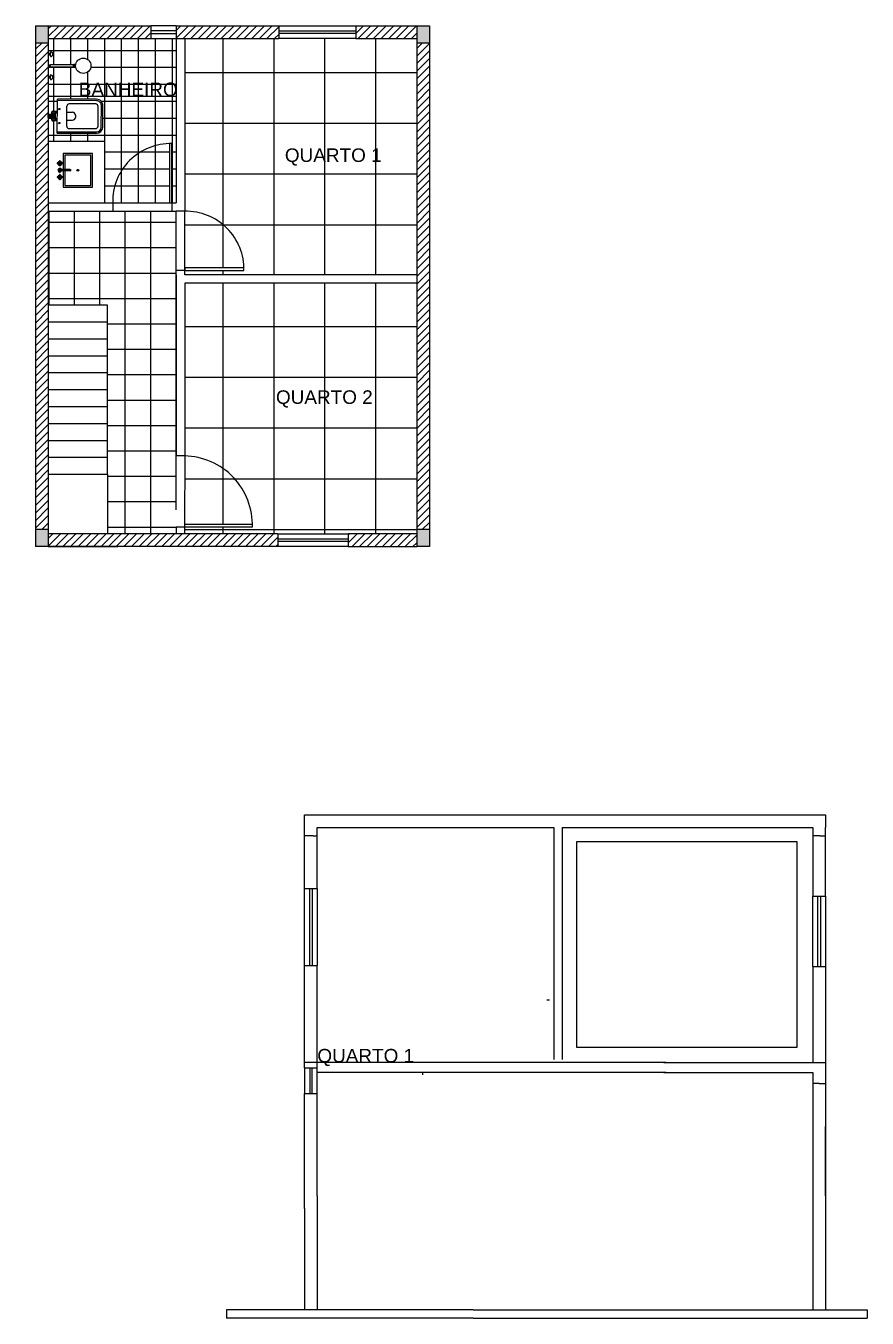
# Model space of a CAD drawing. Header units: millimetres. Extents: x 0 to 3396, y 982 to 2884.
# Drawn here: x 2099.21 to 2109.14, y 981.91 to 997.17 of the extents above; entities that cross this region are included whole.
import ezdxf

# ---------------------------------------------------------------- set-up
doc = ezdxf.new("R2010")
doc.units = ezdxf.units.MM
doc.linetypes.add('CONTINU', pattern=[0])
for name, color, linetype in [('0SGRENZE', 7, 'Continuous'), ('ABERTURA', 5, 'Continuous'), ('ESCADA', 1, 'Continuous'), ('HACHURA', 8, 'Continuous'), ('JANELA', 3, 'Continuous'), ('MOBILIA', 2, 'Continuous'), ('MOVEIS', 2, 'Continuous'), ('PAREDE', 7, 'Continuous'), ('PISO', 6, 'Continuous'), ('TEXTOS', 2, 'Continuous')]:
    doc.layers.add(name, color=color, linetype=linetype)
doc.styles.add('ARIAL', font='arial.ttf')

# ---------------------------------------------------------------- blocks, each defined once
blk = doc.blocks.new('yuu')
at = {"color": 2, "linetype": 'ByBlock'}
for p, q in [((-0.2380173621061203, 0.1935933066080224), (-0.2531193129759686, 0.1935933066080224)), ((-0.2380173621061203, 0.1935933066080224), (-0.242044549004504, 0.1935933066080224)), ((-0.2380173621061203, 0.2137292411010776), (-0.2078134603664239, 0.2137292411010776)), ((-0.2380173621061203, 0.20366127385455), (-0.2078134603664239, 0.20366127385455)), ((-0.2380173621061203, 0.1935933066080224), (-0.2078134603664239, 0.1935933066080224)), ((-0.2078134603664239, 0.1935933066080224), (-0.1927115094965757, 0.1935933066080224)), ((-0.2078134603664239, 0.1935933066080224), (-0.2037862734680402, 0.1935933066080224)), ((-0.08667261966252227, 0.2137292411010776), (-0.05646871792282582, 0.2137292411010776)), ((-0.08667261966252227, 0.20366127385455), (-0.05646871792282582, 0.20366127385455)), ((-0.08667261966252227, 0.1935933066080224), (-0.08667261966252227, -0.1084457107876915)), ((-0.08667261966252227, 0.1935933066080224), (-0.05646871792282582, 0.1935933066080224)), ((-0.05646871792282582, 0.1935933066080224), (-0.05646871792282582, -0.1084457107876915)), ((0.06399501738155777, 0.1935933066080224), (0.04889306651170955, 0.1935933066080224)), ((0.06399501738155777, 0.1935933066080224), (0.05996783048271936, 0.1935933066080224)), ((0.06399501738155777, 0.2137292411010776), (0.09419891912079947, 0.2137292411010776)), ((0.06399501738155777, 0.20366127385455), (0.09419891912079947, 0.20366127385455)), ((0.06399501738155777, 0.1935933066080224), (0.09419891912079947, 0.1935933066080224)), ((0.09419891912079947, 0.1935933066080224), (0.1093008699906477, 0.1935933066080224)), ((0.09419891912079947, 0.1935933066080224), (0.09822610601963788, 0.1935933066080224)), ((-0.08667261966252227, -0.1185136780342191), (-0.09674058690893617, -0.1185136780342191)), ((-0.08667261966252227, -0.1285816452807467), (-0.09674058690893617, -0.1285816452807467)), ((-0.08667261966252227, -0.1084457107876915), (-0.05646871792282582, -0.1084457107876915)), ((-0.08667261966252227, -0.1185136780342191), (-0.05646871792282582, -0.1185136780342191)), ((-0.08667261966252227, -0.1285816452807467), (-0.05646871792282582, -0.1285816452807467)), ((-0.08667261966252227, -0.1285816452807467), (-0.05646871792282582, -0.1285816452807467)), ((-0.05646871792282582, -0.1185136780342191), (-0.04640075067641192, -0.1185136780342191)), ((-0.05646871792282582, -0.1285816452807467), (-0.04640075067641192, -0.1285816452807467))]:
    blk.add_line(p, q, dxfattribs=at)
blk.add_circle((-0.07157066879267404, -0.2354192589435797), 0.1006796724652473, dxfattribs=at)
for centre in [(-0.2229154112362721, 0.1935933066080224), (0.07909696825095125, 0.1935933066080224)]:
    blk.add_arc(centre, 0.0302039017395753, 180, 0, dxfattribs=at)

msp = doc.modelspace()

# ---------------------------------------------------------------- hatches: boundary and pattern name
at = {"layer": 'HACHURA'}
h = msp.add_hatch(dxfattribs=at)
h.set_pattern_fill('ANSI31', color=256, scale=0.02)
h.set_pattern_definition([(45, (-32.10096218178842, -8.40814756211887), (-0.04490128060534576, 0.04490128060534577), [])])
h.paths.add_polyline_path([(2094.619080352711, 991.1688229473272), (2093.629080352711, 991.1688229473272), (2093.629080352711, 991.0188229473273), (2094.619080352711, 991.0188229473273)])
h.paths.add_polyline_path([(2096.259080352711, 991.1688229473274), (2095.449080352711, 991.1688229473272), (2095.449080352711, 991.0188229473273), (2096.259080352711, 991.0188229473273)])
h.paths.add_polyline_path([(2092.729080352711, 991.1688229473272), (2091.909080352711, 991.1688229473274), (2091.909080352711, 991.0188229473273), (2092.729080352711, 991.0188229473273)])
h.paths.add_polyline_path([(2096.409080352711, 996.9688229473273), (2096.259080352711, 996.9688229473273), (2096.259080352711, 991.2188229473273), (2096.409080352711, 991.2188229473273)])
h.paths.add_polyline_path([(2096.259080352711, 997.1688229473274), (2095.439080352711, 997.1688229473274), (2095.439080352711, 997.0188229473273), (2096.259080352711, 997.0188229473273)])
h.paths.add_polyline_path([(2094.609080352711, 997.1688229473274), (2093.529080352711, 997.1688229473274), (2093.529080352711, 997.0188229473273), (2094.609080352711, 997.0188229473273)])
h.paths.add_polyline_path([(2092.729080352711, 997.1688229473274), (2091.909080352711, 997.1688229473274), (2091.909080352711, 997.0188229473273), (2092.509080352711, 997.0188229473273), (2092.729080352711, 997.0188229473273)])
h.paths.add_polyline_path([(2091.909080352711, 996.1088229473272), (2091.909080352711, 996.5088229473273), (2091.909080352711, 996.9688229473273), (2091.759080352711, 996.9688229473273), (2091.759080352711, 991.2188229473273), (2091.909080352711, 991.2188229473273), (2091.909080352711, 994.4603229472704), (2091.909044695073, 994.4603229472704), (2091.909044695073, 995.5603229472705)])
h.paths.add_polyline_path([(2099.47318034277, 996.9688239325898), (2099.32318034277, 996.9688239325898), (2099.32318034277, 991.2188239325898), (2099.47318034277, 991.2188239325898)])
h.paths.add_polyline_path([(2100.68318034277, 997.1688239325898), (2099.47318034277, 997.1688239325898), (2099.47318034277, 997.0188239325897), (2100.68318034277, 997.01882393259)])
h.paths.add_polyline_path([(2102.19318034277, 997.1688239325898), (2101.09318034277, 997.1688239325898), (2100.98318034277, 997.1688239325898), (2100.98318034277, 997.0188239325897), (2102.193180342771, 997.0188239325897)])
h.paths.add_polyline_path([(2103.82318034277, 997.1688239325898), (2103.10318034277, 997.1688239325898), (2103.10318034277, 997.0188239325894), (2103.674759006344, 997.0188239325894), (2103.82318034277, 997.0188239325897)])
h.paths.add_polyline_path([(2103.973180342769, 996.9688239325898), (2103.82318034277, 996.9688239325898), (2103.82318034277, 991.2188239325898), (2103.973180342769, 991.2188239325898)])
h.paths.add_polyline_path([(2103.82318034277, 991.1688239325898), (2103.01318034277, 991.1688239325896), (2103.01318034277, 991.0188239325897), (2103.82318034277, 991.0188239325897)])
h.paths.add_polyline_path([(2102.18318034277, 991.1688239325896), (2099.47318034277, 991.1688239325889), (2099.47318034277, 991.0188239325897), (2102.18318034277, 991.0188239325897)])
at = {"layer": 'HACHURA', "transparency": 33554559}
h = msp.add_hatch(color=256, dxfattribs=at)
h.dxf.hatch_style = 1
h.paths.add_polyline_path([(2099.47318034277, 991.2188239325898), (2099.32318034277, 991.2188239325898), (2099.32318034277, 991.0188239325897), (2099.47318034277, 991.0188239325897)])
h.paths.add_polyline_path([(2103.973180342769, 991.2188239325898), (2103.82318034277, 991.2188239325898), (2103.82318034277, 991.0188239325897), (2103.973180342769, 991.0188239325897)])
h.paths.add_polyline_path([(2103.973180342769, 997.1688239325898), (2103.82318034277, 997.1688239325898), (2103.82318034277, 996.9688239325898), (2103.973180342769, 996.9688239325898)])
h.paths.add_polyline_path([(2099.47318034277, 997.1688239325898), (2099.32318034277, 997.1688239325898), (2099.32318034277, 996.9688239325898), (2099.47318034277, 996.9688239325898)])
h.paths.add_polyline_path([(2096.409080352711, 997.1688229473274), (2096.259080352711, 997.1688229473274), (2096.259080352711, 996.9688229473273), (2096.409080352711, 996.9688229473273)])
h.paths.add_polyline_path([(2091.909080352711, 997.1688229473274), (2091.759080352711, 997.1688229473274), (2091.759080352711, 996.9688229473273), (2091.909080352711, 996.9688229473273), (2091.909080352711, 997.0188229473273)])
h.paths.add_polyline_path([(2091.909080352711, 991.2188229473273), (2091.759080352711, 991.2188229473273), (2091.759080352711, 991.0188229473273), (2091.909080352711, 991.0188229473273)])
h.paths.add_polyline_path([(2096.409080352711, 991.2188229473273), (2096.259080352711, 991.2188229473273), (2096.259080352711, 991.0188229473273), (2096.409080352711, 991.0188229473273)])
at = {"layer": 'HACHURA', "transparency": 33554661}
h = msp.add_hatch(dxfattribs=at)
h.set_pattern_fill('_USER', color=6, scale=0.6, double=1, pattern_type=0)
h.set_pattern_definition([(0, (2096.139015022097, 991.2188229473273), (0, 0.6), []), (90, (2096.139015022097, 991.2188229473273), (-0.6, 3.673940397442059e-17), [])])
h.paths.add_polyline_path([(2096.259080352711, 993.9882316772135), (2091.909080352711, 993.9882316772134), (2091.909080352711, 993.8688229473279), (2092.609080352711, 993.8688229473277), (2092.609080352711, 991.8688229473272), (2092.609080352711, 991.1688229473272), (2092.729080352711, 991.1688229473272), (2092.729080352711, 992.0688229473272, -0.4241764030017138), (2093.629080352711, 991.1688229473272), (2094.619080352711, 991.1688229473272), (2095.449080352711, 991.1688229473274), (2096.259080352711, 991.1688229473274)])
h.paths.add_polyline_path([(2101.083180342626, 992.0888077032196), (2101.082368351221, 991.2788239325893), (2101.882695517678, 991.2788239325893, 0.4060490705893778)], flags=17)
h.paths.add_polyline_path([(2103.82318034277, 994.1288239325899), (2101.08318034277, 994.1288239325892), (2101.08318034277, 992.2645996293011), (2101.08318034277, 992.0888077032166, -0.4167939355261314), (2101.882368351221, 991.2488239325891), (2101.082368351221, 991.2488239325891), (2101.082368351221, 991.1688239325894), (2102.18318034277, 991.1688239325896), (2103.01318034277, 991.1688239325898), (2103.82318034277, 991.1688239325898)])
h.paths.add_polyline_path([(2103.82318034277, 997.0188239325897), (2103.10318034277, 997.0188239325895), (2102.19318034277, 997.0188239325897), (2101.08318034277, 997.0188239325897), (2101.08318034277, 994.9788239325884, -0.4270978910578481), (2101.783180342769, 994.2788239325888), (2101.08318034277, 994.2788239325888), (2101.083180342769, 994.2538239325888), (2101.083180342769, 994.2288239325889), (2103.82318034277, 994.2288239325898)])
h.paths.add_polyline_path([(2101.083180342788, 994.9788239325889), (2101.08318034277, 994.3088239325888), (2101.783180342769, 994.3088239325888, 0.4142135623651949)], flags=17)
h = msp.add_hatch(dxfattribs=at)
h.set_pattern_fill('_USER', color=6, scale=0.2, double=1, pattern_type=0)
h.set_pattern_definition([(0, (2100.139185937853, 995.0788239127093), (0, 0.2), []), (90, (2100.139185937853, 995.0788239127093), (-0.2, 1.224646799147353e-17), [])])
h.paths.add_polyline_path([(2100.93318034277, 995.7788239325879), (2100.93318034277, 995.0788239325881), (2100.98318034277, 995.0788239325879), (2100.98318034277, 996.3385660203597), (2099.482241679852, 996.3385660203596), (2099.47318034277, 996.3385660203595), (2099.47318034277, 995.8019296918995), (2099.482241679852, 995.8019296918995), (2100.139185937853, 995.8019296918995), (2100.139185937853, 995.0788239325881), (2100.23318034277, 995.0788239325881, -0.4270978910576643)])
h.paths.add_polyline_path([(2100.043322376379, 995.8996698721978), (2099.579879136591, 995.9006475214434), (2099.580185810433, 996.0460226851638), (2099.525496566255, 996.0460319407135, -0.3905477733968253), (2099.514649987453, 996.0560289790046), (2099.514649987453, 996.0857103828364), (2099.482241679852, 996.0857103828364), (2099.482241679852, 996.1227325820087), (2099.514649987453, 996.1227325820087), (2099.514649987453, 996.1499394894247, -0.4382821203618669), (2099.525496566255, 996.1617078020271), (2099.580429871639, 996.1617170575769), (2099.580727217864, 996.302670572826), (2100.044170457652, 996.3016929235806, -0.4142135623732238), (2100.116604827256, 996.2289523024065), (2100.116062997553, 995.9721042418008, -0.414213562372519)], flags=16)
h.paths.add_polyline_path([(2100.032272858462, 995.9555299649252), (2099.719588262942, 995.9561895836932, -0.4142135623730593), (2099.691728890018, 995.9841667456834), (2099.692223604094, 996.2186801923234, -0.4142135623724577), (2099.720200766084, 996.2465395652475), (2100.032885361603, 996.2458799464794, -0.4142135623730587), (2100.060744734528, 996.2179027844892), (2100.060250020452, 995.9833893378493, -0.4142135623730221)], flags=0)
h.paths.add_polyline_path([(2099.594091498175, 996.0206489558826, -1), (2099.610842495921, 996.0206489558826, -1)], flags=0)
h.paths.add_polyline_path([(2099.548868617267, 996.0700849174161, -0.1818377784724801), (2099.547030528403, 996.0740172148307), (2099.547030528403, 996.1327677426971, -0.2221797527331562), (2099.548868617267, 996.1376548253246, -0.1894532062831809), (2099.557696623985, 996.1382826909834), (2099.557696623985, 996.0694570517574, -0.1894532062885333)], flags=0)
h.paths.add_polyline_path([(2099.594492629476, 996.1866535235877), (2099.61114167507, 996.1866184018608, 0.8953052987884091)], flags=0)
h.paths.add_polyline_path([(2100.90318034277, 995.7788239325879, 0.414213562372906), (2100.23318034277, 995.0788239325876), (2100.90318034277, 995.0788239325879)])
h.paths.add_polyline_path([(2100.98318034277, 997.01882393259), (2100.68318034277, 997.01882393259), (2099.47318034277, 997.0188239325897), (2099.47318034277, 996.3385660203595), (2099.482241679852, 996.3385660203596), (2100.98318034277, 996.3385660203597)])
h.paths.add_polyline_path([(2099.97708703511, 996.6976161584943, -1), (2099.795863624673, 996.6976161584943), (2099.790321477595, 996.6840244027114), (2099.795863624673, 996.6976161584943, -1)], flags=16)
h.paths.add_polyline_path([(2099.772199136551, 996.7112079142771), (2099.772199136551, 996.6840244027114), (2099.500364020895, 996.6840244027114), (2099.500364020895, 996.7112079142771)], flags=16)
h.paths.add_polyline_path([(2099.500364020895, 996.806033520268), (2099.500364020895, 996.819625276051), (2099.500364020895, 996.8468087876164), (2099.500364020895, 996.8504332558254), (2099.500364020895, 996.8604005433991, -1)], flags=16)
h.paths.add_polyline_path([(2099.500364020895, 996.5342223787295), (2099.500364020895, 996.5478141345122), (2099.500364020895, 996.5749976460779), (2099.500364020895, 996.5786221142864), (2099.500364020895, 996.5885894018606, -1)], flags=16)
h.paths.add_polyline_path([(2099.792172667036, 996.2944459657895), (2101.042431875767, 996.2944459657895), (2101.042431875767, 996.5427952154482), (2099.792172667036, 996.5427952154482)], flags=9)
h = msp.add_hatch(dxfattribs=at)
h.set_pattern_fill('_USER', color=6, scale=0.3, double=1, pattern_type=0)
h.set_pattern_definition([(0, (2100.982368351221, 991.2488239325893), (0, 0.3), []), (90, (2100.982368351221, 991.2488239325893), (-0.3, 1.83697019872103e-17), [])])
h.paths.add_polyline_path([(2100.983180342766, 994.9788239325889), (2100.93318034277, 994.9788239325886), (2100.23318034277, 994.9788239325886), (2099.47318034277, 994.9788239325884), (2099.47318034277, 993.8688239325903), (2100.17318034277, 993.8688239325901), (2100.17318034277, 991.8688239325896), (2100.17318034277, 991.1688239325891), (2100.982368351221, 991.1688239325892), (2100.982368351221, 991.2488239325893), (2100.98318034277, 992.0888078469903), (2100.98318034277, 994.2288239325889), (2100.98318034277, 994.2788239325888)])

# ---------------------------------------------------------------- linework, layer by layer
for p, q in [((2100.98318034277, 997.0188239325897), (2100.98318034277, 995.0788239325879)), ((2101.08318034277, 997.0188239325897), (2101.08318034277, 994.9788239325889)), ((2099.47318034277, 995.0788239325883), (2100.23318034277, 995.0788239325881)), ((2100.23318034277, 995.0788239325879), (2100.23318034277, 994.9788239325889)), ((2100.93318034277, 995.0788239325881), (2100.98318034277, 995.0788239325879)), ((2100.93318034277, 995.0788239325879), (2100.93318034277, 994.9788239325889)), ((2099.47318034277, 994.9788239325884), (2100.23318034277, 994.9788239325886)), ((2100.93318034277, 994.9788239325886), (2100.98318034277, 994.9788239325889)), ((2101.083180342769, 994.9788239325889), (2100.98318034277, 994.9788239325889)), ((2100.98318034277, 994.2288239325889), (2100.98318034277, 994.2788239325888)), ((2101.083180342769, 994.2788239325888), (2100.98318034277, 994.2788239325888)), ((2101.083180342769, 994.3088239325888), (2101.083180342769, 994.2788239325888)), ((2101.083180342769, 994.2288239325889), (2101.083180342769, 994.2788239325888)), ((2100.98318034277, 994.2288239325889), (2100.98318034277, 992.0888078469903)), ((2103.823180342769, 994.2288239325898), (2101.08318034277, 994.2288239325889)), ((2103.823180342769, 994.1288239325899), (2101.08318034277, 994.1288239325892)), ((2101.083180342769, 994.128823932589), (2101.08318034277, 992.0888078469903)), ((2101.08318034277, 992.0888078469903), (2100.98318034277, 992.0888078469903)), ((2099.47318034277, 991.2188239325898), (2099.32318034277, 991.2188239325898)), ((2100.982368351221, 991.2488239325893), (2100.982368351221, 991.1688239325894)), ((2101.082368351221, 991.2488239325891), (2100.982368351221, 991.2488239325893)), ((2101.082368351221, 991.2488239325891), (2101.082368351221, 991.1688239325894)), ((2099.47318034277, 991.0188239325897), (2100.29318034277, 991.0188239325897)), ((2105.438914816832, 987.7003605614202), (2105.438914816833, 984.9603605614209)), ((2105.538914816832, 987.7003605614202), (2105.538914816833, 984.9603605614209)), ((2108.648914816833, 983.3503605614212), (2108.648914816833, 984.1703605614214))]:
    msp.add_line(p, q)
at = {"color": 2, "linetype": 'CONTINU'}
for p, q in [((2099.602898726358, 995.5495053475659), (2099.579246680242, 995.5495053475659)), ((2099.579246680242, 995.5495053475659), (2099.579246680242, 995.5397183189708)), ((2099.639600176732, 995.5446118208234), (2099.579246680242, 995.5446118208234)), ((2099.602898726358, 995.5397182940811), (2099.579246680242, 995.5397182940811)), ((2099.615948129255, 995.5495053475659), (2099.602898721303, 995.5397183189708)), ((2099.602899021535, 995.5495033066052), (2099.609423391152, 995.5446100038707)), ((2099.604529901842, 995.5747885690682), (2099.604529901842, 995.5511365231466)), ((2099.614316947451, 995.5747885690682), (2099.604529898536, 995.5747885690682)), ((2099.604529908356, 995.5511365231466), (2099.609423433543, 995.5446118208234)), ((2099.604529901842, 995.5380871185002), (2099.604529901842, 995.5144350725786)), ((2099.614316955229, 995.5144350725786), (2099.604529910009, 995.5144350725786)), ((2099.609423426931, 995.5747885690682), (2099.609423428487, 995.5144350725786)), ((2099.614316955229, 995.5747885690682), (2099.614316955229, 995.5511365231466)), ((2099.614316955229, 995.5380871185002), (2099.614316955229, 995.5144350725786)), ((2099.639600176732, 995.5495053475659), (2099.61594813081, 995.5495053475659)), ((2099.639600176732, 995.5397182940811), (2099.61594813081, 995.5397182940811)), ((2099.639600176732, 995.5495053475659), (2099.639600176732, 995.5397183189708)), ((2099.602898726358, 995.3863877957084), (2099.579246680242, 995.3863877957084)), ((2099.579246680242, 995.3863877832634), (2099.579246680242, 995.3766007360011)), ((2099.639600176732, 995.381494268966), (2099.579246680242, 995.381494268966)), ((2099.602898726358, 995.3766007360011), (2099.579246680242, 995.3766007360011)), ((2099.602898282621, 995.386389892671), (2099.615951116026, 995.3765993172846)), ((2099.615948129255, 995.3863878019308), (2099.602898721303, 995.376600748446)), ((2099.609422986694, 995.3814944058597), (2099.604529202109, 995.374969386192)), ((2099.604529901842, 995.4116710234332), (2099.604529901842, 995.3880189712892)), ((2099.614316947451, 995.4116710234332), (2099.604529898536, 995.4116710234332)), ((2099.604529903494, 995.3880189712892), (2099.609423430043, 995.3814942751884)), ((2099.604529901842, 995.3749695604204), (2099.604529901842, 995.3513175269436)), ((2099.614316955229, 995.3513175269436), (2099.604529910009, 995.3513175269436)), ((2099.721624389769, 995.4714569088522), (2099.608875684698, 995.4714569088522)), ((2099.721624405325, 995.4546506929904), (2099.608875673226, 995.4546506929904)), ((2099.609423426931, 995.4116710234332), (2099.609423428487, 995.3513175269436)), ((2099.614316955229, 995.4116710234332), (2099.614316955229, 995.3880189712892)), ((2099.614316955229, 995.3749695604204), (2099.614316955229, 995.3513175269436)), ((2099.639600176732, 995.3863877957084), (2099.61594813081, 995.3863877957084)), ((2099.639600176732, 995.3766007360011), (2099.61594813081, 995.3766007360011)), ((2099.639600176732, 995.3863877957084), (2099.639600176732, 995.3766007360011)), ((2099.733014073386, 995.4714747921478), (2099.721766189866, 995.4714747797028)), ((2099.733014073386, 995.4546328345847), (2099.721766189866, 995.4546328345847))]:
    msp.add_line(p, q, dxfattribs=at)
for points in [[(2099.609423428487, 995.5446118208234), (2099.609000024432, 995.5440467733986), (2099.60857706217, 995.5434834433674), (2099.608156890867, 995.542923423675), (2099.608024181756, 995.5427462583341), (2099.607891904716, 995.5425697152372), (2099.607759972049, 995.5423938441639), (2099.607495742896, 995.5420427491514), (2099.607234115308, 995.5416950889263), (2099.606976665213, 995.541351037717), (2099.606938339157, 995.5412995159053), (2099.606900138619, 995.5412480936526), (2099.60686205553, 995.5411966962897), (2099.606573223332, 995.540804782064), (2099.606289806553, 995.5404234708778), (2099.606010518291, 995.5400612999202), (2099.605994704031, 995.5400414129988), (2099.605978919156, 995.5400215758568), (2099.60596318321, 995.5400017387147), (2099.605718652039, 995.5396817807971), (2099.605489962851, 995.5393702356197), (2099.605275269142, 995.5390808174427), (2099.605245009217, 995.539041217828), (2099.60521506897, 995.5390022404573), (2099.605185510479, 995.5389637359923), (2099.605017308515, 995.5387405494774), (2099.604868267976, 995.538539166396), (2099.604741470184, 995.5383693186458), (2099.604626775721, 995.5382218219037), (2099.604553730097, 995.5381282861701), (2099.604529901842, 995.5380871185002)], [(2099.609423428487, 995.5446118208234), (2099.609846832931, 995.5451768682483), (2099.610269795193, 995.5457402231692), (2099.610689966301, 995.5463002428618), (2099.610822675412, 995.5464773833129), (2099.610954952453, 995.5466539512995), (2099.611086885314, 995.5468297974829), (2099.611351114272, 995.5471809422751), (2099.611612740305, 995.5475286025002), (2099.611870191858, 995.5478726288197), (2099.611908518206, 995.5479241257416), (2099.611946720105, 995.5479755728841), (2099.611984801444, 995.5480269453572), (2099.612273633933, 995.5484189093625), (2099.612557049011, 995.5488002703281), (2099.61283633861, 995.5491623666164), (2099.612852152944, 995.549182253538), (2099.612867937721, 995.54920209068), (2099.612883675829, 995.5492219029321), (2099.613128206873, 995.549541736401), (2099.613356894025, 995.5498533313579), (2099.613571587686, 995.5501428242043), (2099.61360184975, 995.550182423819), (2099.613631789803, 995.5502214260794), (2099.613661346398, 995.5502599305445), (2099.613829552201, 995.5504831170592), (2099.613978590553, 995.5506845001406), (2099.61410538679, 995.5508543478909), (2099.614220082712, 995.5510018446331), (2099.614293128725, 995.5510954052563), (2099.614316955229, 995.5511365231466)], [(2099.609423428487, 995.5446118208234), (2099.609988493801, 995.5441884210462), (2099.610551828499, 995.5437654443949), (2099.611111837302, 995.5433452802869), (2099.611288997588, 995.5432125929544), (2099.61146555274, 995.5430803038581), (2099.611641398535, 995.5429483881084), (2099.611992525049, 995.5426841334828), (2099.612340189163, 995.5424225171722), (2099.612684225594, 995.5421650574523), (2099.612735731072, 995.5421267521053), (2099.612787170436, 995.5420885463174), (2099.612838555354, 995.5420504649783), (2099.613230503026, 995.5417616441556), (2099.613611827434, 995.5414782244117), (2099.613973971169, 995.5411989114788), (2099.613993858868, 995.5411831064786), (2099.614013693676, 995.541167326368), (2099.614033510596, 995.5411515960371), (2099.614353369732, 995.5409070292151), (2099.614664948355, 995.5406783171726), (2099.614954436534, 995.5404636678469), (2099.614994041594, 995.5404334018938), (2099.615033026743, 995.5404034843973), (2099.615071533541, 995.5403739153576), (2099.615294690499, 995.540205685442), (2099.615496076692, 995.5400566704242), (2099.615665946998, 995.5399298819658), (2099.615813446074, 995.539815165043), (2099.615906982585, 995.5397420886956), (2099.61594813081, 995.5397183189708)], [(2099.614316955229, 995.5380871185002), (2099.614293128725, 995.5381282861701), (2099.614220082712, 995.5382218219037), (2099.61410538679, 995.5383693186458), (2099.613978588998, 995.538539166396), (2099.613829548312, 995.5387405494774), (2099.613661346398, 995.5389637359923), (2099.613631789803, 995.5390022404573), (2099.61360184975, 995.539041217828), (2099.61357159002, 995.5390808174427), (2099.613356895581, 995.5393702605095), (2099.613128206873, 995.5396818056869), (2099.612883675829, 995.5400017387147), (2099.612867937721, 995.5400215758568), (2099.612852152944, 995.5400414129988), (2099.61283633861, 995.5400612999202), (2099.612557037344, 995.5404232717598), (2099.612273622266, 995.5408046576152), (2099.611984798333, 995.5411966962897), (2099.611946716993, 995.5412480936526), (2099.611908516261, 995.5412995407951), (2099.611870191858, 995.541351037717), (2099.611612738749, 995.5416950391468), (2099.611351111161, 995.5420427242617), (2099.611086880258, 995.5423938690537), (2099.610954947397, 995.5425697152372), (2099.610822673857, 995.5427462583341), (2099.610689966301, 995.542923423675), (2099.610269793248, 995.5434834433674), (2099.609846829431, 995.5440467733986), (2099.609423428487, 995.5446118208234)], [(2099.609423428487, 995.381494268966), (2099.609846832931, 995.3820593412805), (2099.610269795193, 995.3826226713117), (2099.610689966301, 995.3831826785594), (2099.610822675412, 995.3833598376779), (2099.610954952453, 995.3835363932195), (2099.611086885314, 995.383712239403), (2099.611351114272, 995.3840633530829), (2099.611612740305, 995.384411013308), (2099.611870191858, 995.3847550582949), (2099.611908518206, 995.3848065676617), (2099.611946720105, 995.3848580085817), (2099.611984801444, 995.3849093934997), (2099.612273633933, 995.3853012766132), (2099.612557049011, 995.3856825877994), (2099.61283633861, 995.3860448085364), (2099.612852152944, 995.386064695458), (2099.612867937721, 995.3860845326), (2099.612883675829, 995.3861043510747), (2099.613128206873, 995.3864241845434), (2099.613356894025, 995.3867357732779), (2099.613571587686, 995.3870252785692), (2099.61360184975, 995.3870648844063), (2099.613631789803, 995.387103861777), (2099.613661346398, 995.3871423724645), (2099.613829552201, 995.387365540312), (2099.613978590553, 995.3875669296158), (2099.61410538679, 995.387736789811), (2099.614220082712, 995.3878842554409), (2099.614293128725, 995.387977784952), (2099.614316955229, 995.3880189712892)], [(2099.614316955229, 995.3749695604204), (2099.614293128725, 995.3750106907555), (2099.614220082712, 995.375104226489), (2099.61410538679, 995.3752517418985), (2099.613978588998, 995.3754216332059), (2099.613829548312, 995.3756230349546), (2099.613661346398, 995.3758461654675), (2099.613631789803, 995.37588466371), (2099.61360184975, 995.3759236410807), (2099.61357159002, 995.3759632593627), (2099.613356895581, 995.376252820656), (2099.613128206873, 995.3765644218353), (2099.612883675829, 995.3768841868573), (2099.612867937721, 995.376903992887), (2099.612852152944, 995.376923830029), (2099.61283633861, 995.3769437169506), (2099.612557037344, 995.3773059750223), (2099.612273622266, 995.3776872613188), (2099.611984798333, 995.3780791444323), (2099.611946716993, 995.3781305231278), (2099.611908516261, 995.3781819640478), (2099.611870191858, 995.3782334734146), (2099.611612738749, 995.3785775308463), (2099.611351111161, 995.3789251786266), (2099.611086880258, 995.3792762923065), (2099.610954947397, 995.3794521447123), (2099.610822673857, 995.3796286940317), (2099.610689966301, 995.3798058531502), (2099.610269793248, 995.3803658603978), (2099.609846829431, 995.3809291842065), (2099.609423428487, 995.381494268966)], [(2099.735193582915, 995.463053825811), (2099.734993207869, 995.4595268342325), (2099.734459266427, 995.4567503188215), (2099.733709673846, 995.4550732340708), (2099.7328722764, 995.4546506805455), (2099.732070813551, 995.4554623233083), (2099.731413437546, 995.4573383270538), (2099.730983771771, 995.4599914887939), (2099.730834551412, 995.4630538133662), (2099.730983771771, 995.4661161379385), (2099.731413437546, 995.4687692996786), (2099.732070813551, 995.470645315869), (2099.7328722764, 995.4714569461869), (2099.733709673846, 995.4710344051065), (2099.734459266427, 995.4693573203557), (2099.734993207869, 995.4665808049447), (2099.735193582915, 995.463053825811)], [(2099.734771402736, 995.4630537884764), (2099.734562751844, 995.466262751094), (2099.734019924756, 995.4686213673656), (2099.733288227916, 995.4697604474202), (2099.732520951157, 995.4695707749728), (2099.731858709204, 995.4681698919344), (2099.731413393989, 995.4658561643523), (2099.731256731591, 995.4630537884764), (2099.731413393989, 995.4602514250454), (2099.731858709204, 995.4579376974633), (2099.732520951157, 995.4565368019801), (2099.733288227916, 995.4563471419775), (2099.734019924756, 995.4574862095873), (2099.734562751844, 995.4598448258588), (2099.734771402736, 995.4630537884764)]]:
    msp.add_lwpolyline(points, dxfattribs=at)
for centre, radius, start, end in [((2099.609423545935, 995.5446125675164), 0.02430453108777271, 101.6156158447238, 168.3862838745137), ((2099.609423545935, 995.5446125675164), 0.02430453108777271, 191.6172790527305, 258.3843412399386), ((2099.609423545935, 995.4630538009213), 0.02202086878518452, 22.43262481689644, 337.5673675537135), ((2099.609423545935, 995.5446125675164), 0.01390578676017517, 110.6032257080176, 159.39938354492), ((2099.609423545935, 995.5446125675164), 0.01390578831578543, 200.6065521240185, 249.3956375122187), ((2099.609423545935, 995.5446125675164), 0.01003174320016583, 119.1970367431713, 150.8087463378891), ((2099.609423545935, 995.5446125675164), 0.01003174475577609, 209.2011260986409, 240.8029670715462), ((2099.602899430855, 995.5511358262332), 0.001630470889353211, 269.9756458234137, 0.02494049072351215), ((2099.602899448939, 995.5380878651932), 0.00163044318004551, 359.9746246337928, 90.02568054200334), ((2099.609423545935, 995.5446125675164), 0.01390578831578543, 20.60063171386959, 69.39784240721643), ((2099.609423545935, 995.5446125675164), 0.02430452797655219, 11.6137237548861, 78.38499450683969), ((2099.609423545935, 995.5446125675164), 0.01390578676017517, 290.6033401489407, 339.3934402465846), ((2099.609423545935, 995.5446125675164), 0.02430453108777271, 281.6150684356627, 348.3827438354482), ((2099.609423545935, 995.5446125675164), 0.01003174475577609, 29.19142913819539, 60.80439758300564), ((2099.615947408229, 995.5511358013435), 0.00163044318004551, 179.9745559692399, 270.0238037984749), ((2099.615947421452, 995.5380878403034), 0.001630466028071159, 89.97378540040538, 180.025215148928), ((2099.609423545935, 995.5446125675164), 0.01003174086675045, 299.1956558227504, 330.7988319397101), ((2099.609423545935, 995.3814950218813), 0.02430453419899322, 101.6156616210887, 168.3863601684579), ((2099.609423545935, 995.3814950218813), 0.02430453108777271, 191.6173477172803, 258.3844051360986), ((2099.609423545935, 995.3814950218813), 0.01390578831578543, 110.6043853759714, 159.4000778198231), ((2099.609423545935, 995.3814950218813), 0.01390578364895466, 200.6072540283304, 249.3967895507711), ((2099.609423545935, 995.4630538009213), 0.008808348291878938, 72.55238342284942, 287.4476127624482), ((2099.609423545935, 995.3814950218813), 0.01003174631138635, 119.1970520019699, 150.808761596684), ((2099.609423545935, 995.3814950218813), 0.01003174475577609, 209.2011260986409, 240.8029632568287), ((2099.609423541269, 995.4630538133662), 0.008420953891783649, 93.73030090331476, 266.2696137428318), ((2099.602899430855, 995.3880182619308), 0.001630470889353211, 269.975386580447, 0.02494049072351215), ((2099.602899448939, 995.3749702946684), 0.00163044318004551, 359.9739685058592, 90.02543640135593), ((2099.609423545935, 995.3814950218813), 0.01390578676017517, 290.6021747589097, 339.3927230834997), ((2099.609423545935, 995.3814950218813), 0.02430453575460348, 11.61363983154208, 78.38491821288335), ((2099.609423545935, 995.3814950218813), 0.01390578364895466, 20.59993743896328, 69.39668273926286), ((2099.609423545935, 995.3814950218813), 0.02430453108777271, 281.6150169372461, 348.3826446533212), ((2099.609423545935, 995.3814950218813), 0.01003174631138635, 29.19142913819539, 60.80438232421307), ((2099.615947408229, 995.3880182432636), 0.00163044318004551, 179.9743423461897, 270.0249334163843), ((2099.615947421452, 995.3749702822234), 0.001630466028071159, 89.9749298095752, 180.0256576538103), ((2099.609423545935, 995.3814950218813), 0.01003174631138635, 299.1956081390267, 330.7986831665073)]:
    msp.add_arc(centre, radius, start, end, dxfattribs=at)
at = {"layer": '0SGRENZE'}
for p, q in [((2101.08318034277, 994.1288239325892), (2101.08318034277, 992.2645996293011)), ((2101.922081279249, 994.1288239325892), (2101.08318034277, 994.1288239325892)), ((2105.538914816833, 985.7992614979), (2105.538914816833, 984.9603605614209))]:
    msp.add_line(p, q, dxfattribs=at)
at = {"layer": 'ABERTURA'}
for p, q in [((2100.93318034277, 995.7788239325879), (2100.90318034277, 995.7788239325879)), ((2100.90318034277, 995.7788239325879), (2100.90318034277, 995.0788239325879)), ((2100.93318034277, 995.0788239325879), (2100.93318034277, 995.7788239325879)), ((2100.90318034277, 995.0788239325879), (2100.93318034277, 995.0788239325879)), ((2101.783180342769, 994.3088239325888), (2101.083180342769, 994.3088239325888)), ((2101.083180342769, 994.2788239325888), (2101.783180342769, 994.2788239325888)), ((2101.783180342769, 994.2788239325888), (2101.783180342769, 994.3088239325888)), ((2101.88236835122, 991.2788239325893), (2101.082368351221, 991.2788239325893)), ((2101.082368351221, 991.2788239325893), (2101.082368351221, 991.2488239325891)), ((2101.88236835122, 991.2488239325891), (2101.082368351221, 991.2488239325891)), ((2105.388914816834, 985.6603605614202), (2105.358914816833, 985.6603605614202)), ((2103.888914816835, 984.8103605614212), (2103.888914816835, 984.780360561421))]:
    msp.add_line(p, q, dxfattribs=at)
for centre, radius, start, end in [((2100.91818034277, 995.0938239325875), 0.68516421389368, 88.74554837732407, 181.254451622637), ((2101.098180342769, 994.2938239325889), 0.6851642138927757, 358.745548377311, 91.25445162264988), ((2101.066463014435, 991.2727236118407), 0.8162552990722554, 358.322159149243, 88.88347879617258)]:
    msp.add_arc(centre, radius, start, end, dxfattribs=at)
at = {"layer": 'ESCADA'}
for p, q in [((2100.17318034277, 993.8688239325901), (2099.47318034277, 993.8688239325903)), ((2100.17318034277, 991.8688239325896), (2100.17318034277, 993.8688239325901)), ((2100.17318034277, 993.66882393259), (2099.47318034277, 993.6688239325903)), ((2100.17318034277, 993.46882393259), (2099.47318034277, 993.4688239325902)), ((2100.17318034277, 993.26882393259), (2099.47318034277, 993.2688239325902)), ((2100.17318034277, 993.0688239325899), (2099.47318034277, 993.0688239325901)), ((2100.17318034277, 992.8688239325899), (2099.47318034277, 992.8688239325901)), ((2100.17318034277, 992.6688239325898), (2099.47318034277, 992.66882393259)), ((2100.17318034277, 992.4688239325898), (2099.47318034277, 992.46882393259)), ((2100.17318034277, 992.2688239325897), (2099.47318034277, 992.26882393259)), ((2100.17318034277, 992.0688239325897), (2099.47318034277, 992.0688239325899)), ((2100.17318034277, 991.8688239325896), (2099.47318034277, 991.8688239325899)), ((2100.17318034277, 991.8688239325896), (2100.17318034277, 991.1688239325898))]:
    msp.add_line(p, q, dxfattribs=at)
at = {"layer": 'JANELA'}
for p, q in [((2100.98318034277, 997.1688239325898), (2100.68318034277, 997.1688239325898)), ((2102.19318034277, 997.1688239325898), (2103.10318034277, 997.1688239325898)), ((2100.98318034277, 997.1088239325899), (2100.68318034277, 997.1088239325899)), ((2100.68318034277, 997.0788239325899), (2100.98318034277, 997.0788239325899)), ((2100.68318034277, 997.01882393259), (2100.98318034277, 997.01882393259)), ((2102.193180342771, 997.1088239325899), (2103.10318034277, 997.1088239325899)), ((2103.10318034277, 997.0788239325897), (2102.193180342771, 997.0788239325897)), ((2103.10318034277, 997.0188239325895), (2102.19318034277, 997.0188239325897)), ((2102.18318034277, 991.1688239325898), (2103.01318034277, 991.1688239325898)), ((2102.18318034277, 991.1088239325899), (2103.01318034277, 991.1088239325899)), ((2103.01318034277, 991.0788239325897), (2102.18318034277, 991.0788239325897)), ((2103.01318034277, 991.0188239325897), (2102.18318034277, 991.0188239325897)), ((2102.498914816832, 986.070360561421), (2102.498914816832, 986.9803605614213)), ((2102.558914816832, 986.0703605614219), (2102.558914816832, 986.9803605614213)), ((2102.588914816833, 986.9803605614213), (2102.588914816833, 986.0703605614219)), ((2102.648914816833, 986.9803605614209), (2102.648914816833, 986.070360561421)), ((2108.498914816832, 986.0603605614212), (2108.498914816832, 986.8903605614212)), ((2108.558914816832, 986.0603605614212), (2108.558914816832, 986.8903605614212)), ((2108.588914816833, 986.8903605614212), (2108.588914816833, 986.0603605614212)), ((2108.648914816833, 986.8903605614212), (2108.648914816833, 986.0603605614212)), ((2102.498914816832, 984.860360561421), (2102.498914816832, 984.5603605614217)), ((2102.558914816832, 984.860360561421), (2102.558914816832, 984.5603605614217)), ((2102.588914816833, 984.5603605614212), (2102.588914816833, 984.860360561421)), ((2102.648914816833, 984.5603605614212), (2102.648914816833, 984.860360561421))]:
    msp.add_line(p, q, dxfattribs=at)
at = {"layer": 'MOBILIA'}
for p, q in [((2099.482241679852, 996.3385660203596), (2099.47318034277, 996.3385660203595)), ((2099.482241679852, 996.3385660203596), (2100.992241679851, 996.3385660203597)), ((2099.482241679852, 995.8019296918995), (2099.47318034277, 995.8019296918995)), ((2100.139185937853, 995.8019296918995), (2099.482241679852, 995.8019296918995)), ((2100.139185937853, 995.0788239127093), (2100.139185937853, 995.8019296918995))]:
    msp.add_line(p, q, dxfattribs=at)
at = {"layer": 'MOBILIA', "linetype": 'Continuous', "elevation": -0.01269999999999527}
msp.add_lwpolyline([(2099.649082853042, 995.4546506929903), (2099.649082853042, 995.2640538196385), (2099.996282853042, 995.2640538196385), (2099.996282853042, 995.6620538196386), (2099.649082853041, 995.6620538196386), (2099.649082853042, 995.4714569088521)], dxfattribs=at)
at = {"layer": 'MOBILIA', "linetype": 'Continuous'}
for points in [[(2099.649082853042, 995.4054493491855), (2099.649082853042, 995.2640538196385), (2099.996282853042, 995.2640538196385), (2099.996282853042, 995.6620538196386), (2099.649082853041, 995.6620538196386), (2099.649082853042, 995.4714569088521)], [(2099.669082853042, 995.4546506929904), (2099.669082853042, 995.2840538196385), (2099.976282853042, 995.2840538196385), (2099.976282853042, 995.6420538196386), (2099.669082853042, 995.6420538196386), (2099.669082853042, 995.4714569088522)]]:
    msp.add_lwpolyline(points, dxfattribs=at)
msp.add_circle((2099.822682853041, 995.4630538196386), 0.01079206466746846, dxfattribs=at)
at = {"layer": 'MOVEIS'}
for p, q in [((2099.579879136591, 995.9006475214434), (2099.580727217864, 996.302670572826)), ((2100.044135120932, 996.2849419631062), (2099.580691881144, 996.2859196123518)), ((2100.044170457652, 996.3016929235806), (2099.580727217864, 996.302670572826)), ((2100.032885361604, 996.2458799464795), (2099.720200766084, 996.2465395652474)), ((2099.473180342771, 996.085710402715), (2099.473180342771, 996.1227326018873)), ((2099.482241679852, 996.0857103828364), (2099.482241679852, 996.1227325820087)), ((2099.547030528403, 996.1227325820087), (2099.482241679852, 996.1227325820087)), ((2099.547030528403, 996.1181048071121), (2099.482241679852, 996.1181048071121)), ((2099.547030528403, 996.1134770322155), (2099.482241679852, 996.1134770322155)), ((2099.547030528403, 996.1042214824225), (2099.482241679852, 996.1042214824225)), ((2099.547030528403, 996.0949659326295), (2099.482241679852, 996.0949659326295)), ((2099.514649987453, 996.1227325820087), (2099.514649987453, 996.1517107643818)), ((2099.52572240167, 996.1617170575768), (2099.580429871639, 996.1617170575769)), ((2099.531755169025, 996.1227325820087), (2099.531755169025, 996.1460347308478)), ((2099.538715342469, 996.152452252234), (2099.580410327218, 996.152452252234)), ((2099.547030528403, 996.0747204428521), (2099.547030528403, 996.1337225219929)), ((2099.557696623985, 996.0709913818405), (2099.557696623985, 996.1382826909949)), ((2099.580378152141, 996.13720003173), (2099.561808864758, 996.13720003173)), ((2099.595492092772, 996.1866514151859), (2099.610142211774, 996.1866205102625)), ((2099.691728890018, 995.9841667456832), (2099.692223604094, 996.2186801923232)), ((2099.692075189871, 996.1483261583312), (2099.759079031768, 996.1481848114523)), ((2099.792510279277, 996.1146122170644), (2099.792453740526, 996.0878106803056)), ((2100.060250020452, 995.9833893378495), (2100.060744734528, 996.2179027844894)), ((2100.099312037079, 995.9721395785208), (2100.099853866781, 996.2289876391262)), ((2100.116062997553, 995.972104241801), (2100.116604827255, 996.2289523024066)), ((2099.547030528403, 996.090338157733), (2099.482241679852, 996.090338157733)), ((2099.547030528403, 996.0857103828364), (2099.482241679852, 996.0857103828364)), ((2099.514649987453, 996.0561908321664), (2099.514649987453, 996.0857103828364)), ((2099.580185810433, 996.0460226851638), (2099.52572240167, 996.0460226851638)), ((2099.531755169025, 996.0622467383961), (2099.531755169025, 996.0857103828364)), ((2099.580205354855, 996.0552874905067), (2099.538715342469, 996.0552874905067)), ((2099.580237529932, 996.0705397110106), (2099.561808864758, 996.0705397110106)), ((2099.609997592509, 996.0169830162524), (2099.594936401586, 996.0169830162524)), ((2099.691877304241, 996.0545207796753), (2099.758881146138, 996.0543794327964)), ((2099.719588262942, 995.9561895836932), (2100.032272858462, 995.9555299649253)), ((2099.579879136591, 995.9006475214434), (2100.043322376379, 995.8996698721979)), ((2099.579914473311, 995.9173984819176), (2100.043357713099, 995.9164208326722))]:
    msp.add_line(p, q, dxfattribs=at)
for centre in [(2099.602815206247, 996.1857134718574), (2099.602466997048, 996.0206489558826)]:
    msp.add_circle(centre, 0.008375498873120502, dxfattribs=at)
for centre, radius, start, end in [((2099.720141871551, 996.2186212977904), 0.02791832957706841, 89.87913278757047, 179.879132787564), ((2100.044017331867, 996.229105428192), 0.05583665915413681, 359.8791327875639, 89.87913278757047), ((2100.044017331867, 996.229105428192), 0.07258765690037781, 359.8791327875639, 89.87913278757047), ((2099.525496566255, 996.1508251265803), 0.0108826754466538, 88.7009999999995, 176.3198000000021), ((2099.538489507054, 996.1457188397595), 0.006741742469248702, 88.27499999998929, 181.7249999999975), ((2099.553177139021, 996.1332451353035), 0.006165121717142502, 143.8977000000031, 182.0427999999992), ((2099.552159954099, 996.1330646520825), 0.005482062142416301, 112.598299999997, 136.0639999999899), ((2099.554081406236, 996.126737558244), 0.0120979291344797, 70.34180000000049, 109.3875000000084), ((2099.562622427585, 996.1481586026849), 0.0110057742589012, 245.9796000000087, 265.9479000000022), ((2099.759008358329, 996.1146828905039), 0.03350199549248211, 359.8791327875639, 89.87913278757047), ((2100.032826467071, 996.2179616790222), 0.02791832957706841, 359.8791327875639, 89.87913278757047), ((2099.525496566255, 996.0569146161603), 0.0108826754466538, 183.6800999999996, 271.2990000000005), ((2099.538489507054, 996.0620209029811), 0.006741742469248702, 178.2750000000025, 271.7250000000107), ((2099.553177139021, 996.0744946074371), 0.006165121717142502, 177.9572000000008, 216.1022999999969), ((2099.552159954099, 996.0746750906582), 0.005482062142416301, 223.9360000000101, 247.4015999999879), ((2099.554081406236, 996.0810021844967), 0.0120979291344797, 250.6124999999916, 289.6581999999995), ((2099.562622427585, 996.0595802145007), 0.0110057742589012, 94.05209999999778, 114.0203999999914), ((2099.719647157475, 995.9841078511504), 0.02791832957706841, 179.879132787564, 269.8791327875704), ((2099.758951819577, 996.087881353745), 0.03350199549248211, 269.8791327875704, 359.8791327875639), ((2100.032331752995, 995.9834482323823), 0.02791832957706841, 269.8791327875704, 359.8791327875639), ((2100.043475502165, 995.9722573675864), 0.05583665915413681, 269.8791327875704, 359.8791327875639)]:
    msp.add_arc(centre, radius, start, end, dxfattribs=at)
at = {"layer": 'PAREDE'}
for p, q in [((2099.32318034277, 997.1688239325898), (2099.47318034277, 997.1688239325898)), ((2099.32318034277, 997.1688239325898), (2099.32318034277, 991.0188239325897)), ((2099.47318034277, 997.1688239325898), (2100.68318034277, 997.1688239325898)), ((2099.47318034277, 997.1688239325898), (2099.47318034277, 991.0188239325897)), ((2100.68318034277, 997.1688239325898), (2100.68318034277, 997.01882393259)), ((2100.98318034277, 997.1688239325898), (2102.19318034277, 997.1688239325898)), ((2100.98318034277, 997.1688239325898), (2100.98318034277, 997.0188239325897)), ((2101.09318034277, 997.1688239325898), (2102.19318034277, 997.1688239325898)), ((2102.19318034277, 997.1688239325898), (2102.193180342771, 997.01882393259)), ((2103.10318034277, 997.1688239325898), (2103.82318034277, 997.1688239325898)), ((2103.10318034277, 997.1688239325898), (2103.10318034277, 997.0188239325897)), ((2103.10318034277, 997.1688239325898), (2103.10318034277, 997.0188239325897)), ((2103.82318034277, 997.1688239325898), (2103.973180342769, 997.1688239325898)), ((2103.82318034277, 997.1688239325898), (2103.82318034277, 991.0188239325897)), ((2103.82318034277, 997.1688239325898), (2103.82318034277, 991.0188239325897)), ((2103.973180342769, 997.1688239325898), (2103.973180342769, 991.0188239325897)), ((2099.47318034277, 997.0188239325897), (2100.68318034277, 997.01882393259)), ((2100.98318034277, 997.0188239325897), (2102.19318034277, 997.0188239325897)), ((2103.10318034277, 997.0188239325895), (2103.82318034277, 997.0188239325897)), ((2099.32318034277, 996.9688239325898), (2099.47318034277, 996.9688239325898)), ((2103.82318034277, 996.9688239325898), (2103.973180342769, 996.9688239325898)), ((2103.973180342769, 991.2188239325898), (2103.82318034277, 991.2188239325898)), ((2102.18318034277, 991.1688239325896), (2099.47318034277, 991.1688239325889)), ((2102.18318034277, 991.1688239325898), (2102.18318034277, 991.0188239325897)), ((2103.82318034277, 991.1688239325898), (2103.01318034277, 991.1688239325896)), ((2103.01318034277, 991.1688239325898), (2103.01318034277, 991.0188239325897)), ((2099.47318034277, 991.0188239325897), (2099.32318034277, 991.0188239325897)), ((2102.18318034277, 991.0188239325897), (2099.47318034277, 991.0188239325897)), ((2103.01318034277, 991.0188239325897), (2103.82318034277, 991.0188239325897)), ((2103.973180342769, 991.0188239325897), (2103.82318034277, 991.0188239325897)), ((2102.498914816832, 987.7003605614211), (2102.498914816832, 987.8503605614208)), ((2102.498914816832, 987.8503605614208), (2108.648914816833, 987.8503605614208)), ((2102.498914816832, 986.9803605614213), (2102.498914816832, 987.7003605614211)), ((2102.648914816833, 986.9803605614209), (2102.648914816833, 987.7003605614211)), ((2102.648914816832, 987.7003605614211), (2105.438914816832, 987.7003605614209)), ((2102.648914816832, 987.7003605614211), (2105.438914816832, 987.7003605614209)), ((2105.538914816832, 987.7003605614209), (2108.498914816832, 987.700360561421)), ((2105.538914816832, 987.7003605614209), (2108.498914816832, 987.700360561421)), ((2108.498914816832, 987.7003605614211), (2108.498914816833, 986.8903605614212)), ((2108.648914816833, 987.8503605614208), (2108.648914816833, 987.7003605614211)), ((2108.648914816833, 986.8903605614212), (2108.648914816833, 987.7003605614211)), ((2102.600158155551, 987.6003605614208), (2102.498914816832, 987.6003605614208)), ((2102.600158155551, 987.6003605614208), (2102.648914816833, 987.6003605614208)), ((2108.584474160701, 987.6003605614208), (2108.498914816832, 987.6003605614208)), ((2108.584474160701, 987.6003605614208), (2108.648914816833, 987.6003605614208)), ((2102.498914816832, 986.9803605614213), (2102.648914816833, 986.9803605614209)), ((2102.498914816832, 986.9803605614213), (2102.648914816833, 986.9803605614213)), ((2108.498914816832, 986.8903605614212), (2108.648914816833, 986.8903605614212)), ((2102.498914816832, 984.8603605614214), (2102.498914816832, 986.070360561421)), ((2102.498914816832, 984.9703605614211), (2102.498914816832, 986.070360561421)), ((2102.498914816832, 986.070360561421), (2102.648914816833, 986.0703605614219)), ((2102.648914816833, 984.860360561421), (2102.648914816833, 986.0703605614215)), ((2108.498914816833, 986.0603605614212), (2108.498914816833, 984.9253605614211)), ((2108.498914816832, 986.0603605614212), (2108.648914816833, 986.0603605614212)), ((2108.648914816833, 986.0603605614212), (2108.648914816833, 983.3503605614212)), ((2102.648914816833, 984.9253605614211), (2102.498914816832, 984.9253605614211)), ((2102.498914816832, 984.860360561421), (2102.648914816833, 984.860360561421)), ((2106.764302398688, 984.9253605614211), (2102.648914816833, 984.9253605614211)), ((2106.764302398688, 984.8053605614211), (2102.648914816833, 984.8053605614211)), ((2106.739302398687, 984.9253605614211), (2108.498914816833, 984.9253605614211)), ((2106.739302398687, 984.8053605614211), (2108.498914816833, 984.8053605614211)), ((2108.498914816833, 984.9253605614211), (2108.648914816833, 984.9253605614211)), ((2108.498914816833, 984.8053605614211), (2108.498914816833, 983.3503605614212)), ((2108.573914816833, 984.6753605614211), (2108.498914816833, 984.6753605614211)), ((2108.573914816833, 984.6753605614211), (2108.648914816833, 984.6753605614211)), ((2102.498914816832, 983.3503605614212), (2102.498914816832, 984.5603605614217)), ((2102.498914816832, 984.5603605614212), (2102.648914816833, 984.5603605614212)), ((2102.648914816833, 983.3503605614212), (2102.648914816833, 984.5603605614217)), ((2102.498914816832, 983.2003605614211), (2102.498914816832, 983.3503605614212)), ((2102.648914816833, 983.3503605614212), (2102.648914816833, 982.0053605614213)), ((2108.498914816833, 983.3503605614212), (2108.498914816833, 982.0053605614212)), ((2108.648914816833, 983.3503605614212), (2108.648914816833, 982.0053605614212)), ((2102.498914816832, 983.2003605614211), (2102.498914816832, 982.0053605614213)), ((2104.487178325128, 982.0053605614212), (2101.576423855362, 982.0053605614212)), ((2101.576423855362, 982.0053605614212), (2101.576423855362, 981.9053605614212)), ((2104.487178325128, 981.9053605614212), (2101.576423855362, 981.9053605614212)), ((2104.487178325128, 982.0053605614212), (2109.139248553912, 982.0053605614212)), ((2104.487178325128, 981.9053605614212), (2109.139248553912, 981.9053605614212)), ((2109.139248553912, 982.0053605614212), (2109.139248553912, 981.905360561421))]:
    msp.add_line(p, q, dxfattribs=at)
msp.add_lwpolyline([(2105.712820955142, 987.5346798928697), (2108.310622363686, 987.5346798928697), (2108.310622363686, 985.1039730184527), (2105.712820955142, 985.1039730184527)], close=True, dxfattribs=at)
at = {"layer": 'PISO'}
for p, q in [((2100.23318034277, 995.0788239325876), (2100.90318034277, 995.0788239325879)), ((2100.23318034277, 994.9788239325886), (2100.93318034277, 994.9788239325886)), ((2101.083180342769, 994.2538239325888), (2101.083180342788, 994.9788239325889)), ((2101.08318034277, 992.0888078469903), (2101.082368351221, 991.2788239325893))]:
    msp.add_line(p, q, dxfattribs=at)
msp.add_arc((2100.043475502165, 995.9722573675864), 0.07258765690037781, 269.8791327875704, 359.8791327875639, dxfattribs=at)

# ---------------------------------------------------------------- block references
at = {"color": 6, "linetype": 'ByBlock', "xscale": 0.9, "yscale": 0.9, "zscale": 0.9, "rotation": 90.00000000000001}
msp.add_blockref('yuu', (2099.674597996842, 996.7620297604077), dxfattribs=at)

# ---------------------------------------------------------------- texts
at = {"layer": 'TEXTOS', "style": 'ARIAL'}
for s, p in [('BANHEIRO', (2099.833564208645, 996.3385660203596)), ('QUARTO 1', (2102.265839538682, 995.5613815757172)), ('QUARTO 2', (2102.160548446762, 992.7038168821366)), ('QUARTO 1', (2102.649245328204, 984.9253605614208))]:
    msp.add_text(s, height=0.16, dxfattribs=at).set_placement(p)

doc.saveas('drawing.dxf')
